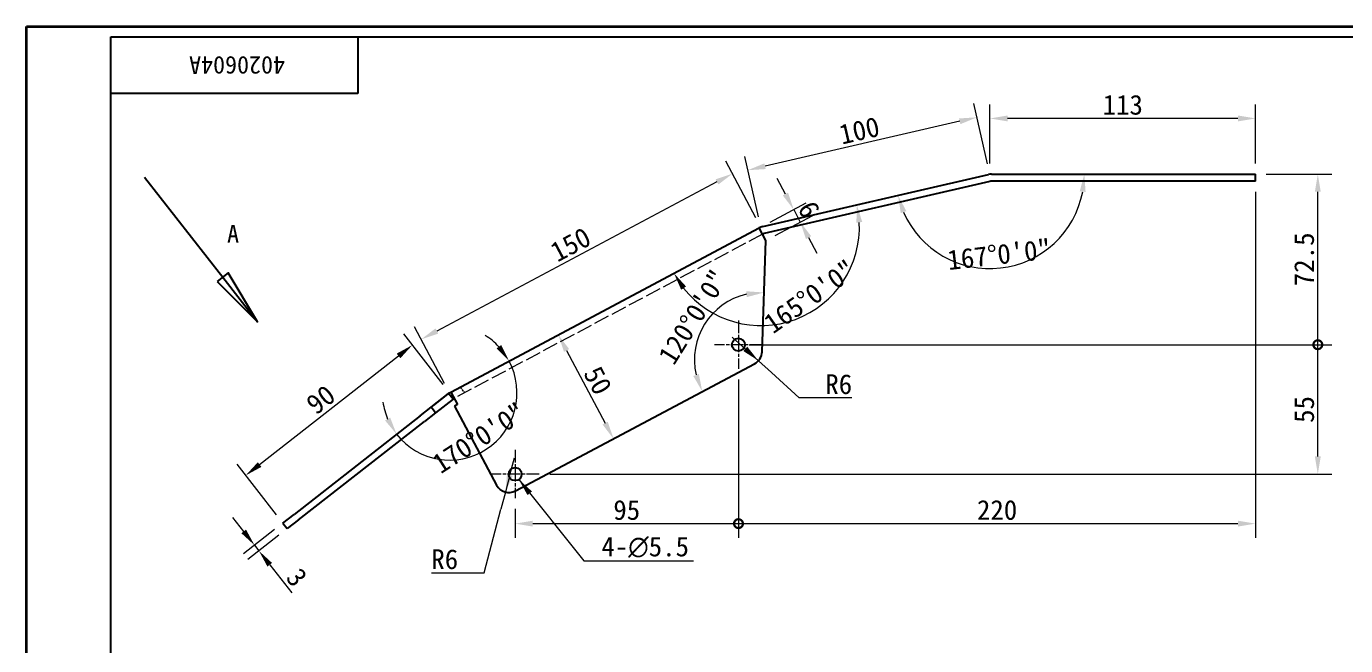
# Model space of a CAD drawing. Header units: millimetres. Extents: x 18 to 875, y 16 to 614.
# Drawn here: x 18 to 579, y 350 to 614 of the extents above; entities that cross this region are included whole.
import ezdxf

# ---------------------------------------------------------------- set-up
doc = ezdxf.new("R2010")
doc.units = ezdxf.units.MM
doc.header["$LTSCALE"] = 3
doc.linetypes.add('CHAIN', pattern=[0.3543, 0.2362, -0.0295, 0.0591, -0.0295])
doc.linetypes.add('DASHED', pattern=[0.2067, 0.1654, -0.0413])
for name, color, linetype, lineweight, true_color in [('中心标记 (ISO)', 1, 'CHAIN', 18, 0xff0000), ('剖切线 (ISO)', 7, 'CHAIN', 25, 0x008000), ('尺寸 (ISO)', 7, 'Continuous', 18, 0x008000), ('符号 (ISO)', 7, 'Continuous', 18, 0x008000), ('隐藏 (ISO)', 5, 'DASHED', 18, 0x0000ff)]:
    doc.layers.add(name, color=color, linetype=linetype, lineweight=lineweight, true_color=true_color)
for name, color, linetype, lineweight in [('可见 (ISO)', 7, 'Continuous', 25), ('图框 (ISO)', 7, 'Continuous', 35), ('草图几何图元 (ISO)', 7, 'Continuous', 18)]:
    doc.layers.add(name, color=color, linetype=linetype, lineweight=lineweight)
doc.styles.add('HZ_33', font='simfang.ttf')
doc.styles.add('文本样式74', font='SimSun.ttf')
doc.styles.add('最新国标', font='simfang.ttf')
doc.dimstyles.new('默认 (GB)', dxfattribs={"dimscale": 3, "dimtxt": 2.8, "dimasz": 2.5, "dimexe": 2, "dimexo": 1.5, "dimgap": 0.5, "dimtad": 1, "dimtoh": 1, "dimdsep": 46, "dimtxsty": '最新国标', "dimcen": 0.09, "dimdle": 10, "dimclrd": 256, "dimclre": 256, "dimclrt": 256, "dimaunit": 1, "dimadec": 3, "dimazin": 2, "dimtfac": 0.535714, "dimtmove": 0, "dimatfit": 3, "dimfxl": 0, "dimtolj": 1, "dimtzin": 0, "dimlwd": -1, "dimlwe": -1, "dimarcsym": 0})
doc.dimstyles.new('默认 (GB)$7', dxfattribs={"dimscale": 3, "dimtxt": 2.8, "dimasz": 2.5, "dimexe": 2, "dimexo": 1.5, "dimgap": 0.5, "dimtad": 1, "dimtoh": 1, "dimdsep": 46, "dimtxsty": '最新国标', "dimcen": 0.09, "dimdle": 10, "dimclrd": 256, "dimclre": 256, "dimclrt": 256, "dimaunit": 1, "dimadec": 3, "dimazin": 2, "dimtfac": 0.535714, "dimtmove": 0, "dimatfit": 3, "dimfxl": 0, "dimtolj": 1, "dimtzin": 0, "dimlwd": -1, "dimlwe": -1, "dimarcsym": 0})

# ---------------------------------------------------------------- blocks, each defined once
blk = doc.blocks.new('图框 最新国标')
at = {"layer": '图框 (ISO)'}
for p, q in [((6, 7), (6, 204.5)), ((6, 204.5), (291.5, 204.5))]:
    blk.add_line(p, q, dxfattribs=at)
at = {"layer": '图框 (ISO)', "color": 7, "linetype": 'Continuous', "lineweight": 25}
for p, q in [((18, 203), (290, 203)), ((18, 7), (18, 203)), ((18, 203), (290, 203)), ((53, 203), (53, 195)), ((53, 195), (18, 195))]:
    blk.add_line(p, q, dxfattribs=at)
at = {"layer": '图框 (ISO)', "style": '文本样式74'}
blk.add_attdef('零件代号_001', (42.68, 200.25), '', height=2.5, rotation=180, dxfattribs=at)
blk = doc.blocks.new('二维转换剖视图0')
at = {"layer": '剖切线 (ISO)', "linetype": 'Continuous'}
for p, q in [((22.76, 183.14), (33.84, 168.96)), ((34.63, 169.57), (33.05, 168.34)), ((33.84, 168.96), (38.77, 162.65)), ((38.77, 162.65), (34.63, 169.57)), ((33.05, 168.34), (38.77, 162.65))]:
    blk.add_line(p, q, dxfattribs=at)
at = {"layer": '剖切线 (ISO)', "linetype": 'Continuous', "flags": 128}
blk.add_lwpolyline([(33.05, 168.34), (38.77, 162.65), (34.63, 169.57), (33.05, 168.34)], dxfattribs=at)
at = {"layer": '剖切线 (ISO)'}
blk.add_solid([(33.05, 168.34), (38.77, 162.65), (34.63, 169.57), (33.05, 168.34)], dxfattribs=at)
at = {"layer": '剖切线 (ISO)', "insert": (34.46, 173.87), "char_height": 2.5, "attachment_point": 7, "style": 'HZ_33'}
blk.add_mtext('A', dxfattribs=at)
blk = doc.blocks.new('*D16')
at = {"layer": 'Defpoints', "color": 0, "transparency": 16777216}
for p in [(427.96, 574.38), (427.96, 550.68), (540.96, 550.72)]:
    blk.add_point(p, dxfattribs=at)
at = {"layer": '尺寸 (ISO)', "color": 116, "true_color": 0x00803f, "transparency": 16777216}
for p, q in [((427.96, 555.18), (427.96, 580.38)), ((540.96, 555.22), (540.96, 580.38)), ((533.46, 574.38), (435.46, 574.38))]:
    blk.add_line(p, q, dxfattribs=at)
for points in [[(435.46, 575.63), (435.46, 573.13), (427.96, 574.38)], [(533.46, 575.63), (533.46, 573.13), (540.96, 574.38)]]:
    blk.add_solid(points, dxfattribs=at)
at = {"layer": '尺寸 (ISO)', "transparency": 16777216, "insert": (484.46, 580.12), "char_height": 8.4, "attachment_point": 5, "style": '最新国标'}
blk.add_mtext('\\A1;113', dxfattribs=at)
blk = doc.blocks.new('*D17')
at = {"layer": 'Defpoints', "color": 0, "transparency": 16777216}
for p in [(324.95, 552.39), (427.96, 550.68), (330.52, 528.23)]:
    blk.add_point(p, dxfattribs=at)
at = {"layer": '尺寸 (ISO)', "color": 116, "true_color": 0x00803f, "transparency": 16777216}
for p, q in [((426.95, 555.07), (421.04, 580.69)), ((415.08, 573.16), (332.26, 554.07)), ((329.51, 532.61), (323.6, 558.24))]:
    blk.add_line(p, q, dxfattribs=at)
for points in [[(414.8, 574.38), (415.36, 571.94), (422.39, 574.85)], [(331.98, 555.29), (332.54, 552.86), (324.95, 552.39)]]:
    blk.add_solid(points, dxfattribs=at)
at = {"layer": '尺寸 (ISO)', "transparency": 16777216, "insert": (372.38, 569.22), "char_height": 8.4, "attachment_point": 5, "rotation": 12.9779, "style": '最新国标'}
blk.add_mtext('\\A1;100', dxfattribs=at)
blk = doc.blocks.new('*D18')
at = {"layer": 'Defpoints', "color": 0, "transparency": 16777216}
for p in [(330.52, 528.23), (186, 480.51), (198.08, 457.81)]:
    blk.add_point(p, dxfattribs=at)
at = {"layer": '尺寸 (ISO)', "color": 116, "true_color": 0x00803f, "transparency": 16777216}
for p, q in [((328.41, 532.2), (315.63, 556.23)), ((311.82, 547.41), (192.63, 484.03)), ((195.96, 461.78), (183.19, 485.81))]:
    blk.add_line(p, q, dxfattribs=at)
for points in [[(311.24, 548.51), (312.41, 546.31), (318.45, 550.93)], [(192.04, 485.13), (193.21, 482.93), (186, 480.51)]]:
    blk.add_solid(points, dxfattribs=at)
at = {"layer": '尺寸 (ISO)', "transparency": 16777216, "insert": (249.53, 520.79), "char_height": 8.4, "attachment_point": 5, "rotation": 28, "style": '最新国标'}
blk.add_mtext('\\A1;150', dxfattribs=at)
blk = doc.blocks.new('*D19')
at = {"layer": 'Defpoints', "color": 0, "transparency": 16777216}
for p in [(182.24, 478.08), (198.08, 457.81), (127.16, 402.4)]:
    blk.add_point(p, dxfattribs=at)
at = {"layer": '尺寸 (ISO)', "color": 116, "true_color": 0x00803f, "transparency": 16777216}
for p, q in [((195.31, 461.35), (178.55, 482.8)), ((117.23, 427.28), (176.33, 473.46)), ((124.38, 405.94), (107.62, 427.39))]:
    blk.add_line(p, q, dxfattribs=at)
for points in [[(175.56, 474.44), (177.1, 472.47), (182.24, 478.08)], [(116.46, 428.27), (118, 426.3), (111.32, 422.67)]]:
    blk.add_solid(points, dxfattribs=at)
at = {"layer": '尺寸 (ISO)', "transparency": 16777216, "insert": (143.24, 454.9), "char_height": 8.4, "attachment_point": 5, "rotation": 38, "style": '最新国标'}
blk.add_mtext('\\A1;90', dxfattribs=at)
blk = doc.blocks.new('*D20')
at = {"layer": 'Defpoints', "color": 0, "transparency": 16777216}
for p in [(427.96, 550.72), (432.46, 550.72), (331.29, 528.4), (413.35, 513.33)]:
    blk.add_point(p, dxfattribs=at)
at = {"layer": '尺寸 (ISO)', "color": 116, "true_color": 0x00803f, "transparency": 16777216}
blk.add_arc((427.96, 550.72), 40.15, 203.7195, 349.2805, dxfattribs=at)
for points in [[(466.16, 543.37), (468.65, 543.14), (468.1, 550.72)], [(390.01, 534.18), (392.39, 534.97), (388.84, 541.69)]]:
    blk.add_solid(points, dxfattribs=at)
at = {"layer": '尺寸 (ISO)', "transparency": 16777216, "insert": (431.85, 516.54), "char_height": 8.4, "attachment_point": 5, "rotation": 6.5, "style": '最新国标'}
blk.add_mtext('\\A1;167°0\'0"', dxfattribs=at)
blk = doc.blocks.new('*D21')
at = {"layer": 'Defpoints', "color": 0, "transparency": 16777216}
for p in [(330.52, 528.23), (334.9, 529.24), (325.41, 486.64), (198.54, 458.05)]:
    blk.add_point(p, dxfattribs=at)
at = {"layer": '尺寸 (ISO)', "color": 116, "true_color": 0x00803f, "transparency": 16777216}
blk.add_arc((330.52, 528.23), 41.9, 218.2698, 2.7302, dxfattribs=at)
for points in [[(371.13, 530.05), (373.61, 530.39), (371.34, 537.65)], [(296.58, 501.59), (298.67, 502.96), (293.52, 508.56)]]:
    blk.add_solid(points, dxfattribs=at)
at = {"layer": '尺寸 (ISO)', "transparency": 16777216, "insert": (351.34, 498.67), "char_height": 8.4, "attachment_point": 5, "rotation": 35.1591, "style": '最新国标'}
blk.add_mtext('\\A1;165°0\'0"', dxfattribs=at)
blk = doc.blocks.new('*D22')
at = {"layer": 'Defpoints', "color": 0, "transparency": 16777216}
for p in [(198.08, 457.81), (202.05, 459.92), (185.47, 447.96), (200.41, 429.25)]:
    blk.add_point(p, dxfattribs=at)
at = {"layer": '尺寸 (ISO)', "color": 116, "true_color": 0x00803f, "transparency": 16777216}
for start, end in [(43.0432, 58.0863), (218, 28), (187.9137, 202.9568)]:
    blk.add_arc((198.08, 457.81), 28.65, start, end, dxfattribs=at)
for points in [[(220.03, 478.09), (218, 476.63), (223.37, 471.26)], [(172.77, 447.27), (170.62, 446), (175.5, 440.17)]]:
    blk.add_solid(points, dxfattribs=at)
at = {"layer": '尺寸 (ISO)', "transparency": 16777216, "insert": (210.55, 438.6), "char_height": 8.4, "attachment_point": 5, "rotation": 33, "style": '最新国标'}
blk.add_mtext('\\A1;170°0\'0"', dxfattribs=at)
blk = doc.blocks.new('_DotSmall')
at = {"color": 0, "linetype": 'ByBlock', "const_width": 0.5}
blk.add_lwpolyline([(-0.0625, 0, 1), (0.0625, 0, 1)], format="xyb", close=True, dxfattribs=at)
blk = doc.blocks.new('*D23')
at = {"layer": 'Defpoints', "color": 0, "transparency": 16777216}
for p in [(320.96, 467.97), (225.96, 412.97), (320.96, 402.17)]:
    blk.add_point(p, dxfattribs=at)
at = {"layer": '尺寸 (ISO)', "color": 116, "true_color": 0x00803f, "transparency": 16777216}
for p, q in [((320.96, 463.47), (320.96, 396.17)), ((225.96, 408.47), (225.96, 396.17)), ((233.46, 402.17), (320.96, 402.17))]:
    blk.add_line(p, q, dxfattribs=at)
blk.add_solid([(233.46, 403.42), (233.46, 400.92), (225.96, 402.17)], dxfattribs=at)
at = {"layer": '尺寸 (ISO)', "color": 116, "true_color": 0x00803f, "transparency": 16777216, "xscale": 7.5, "yscale": 7.5, "zscale": 7.5}
blk.add_blockref('_DotSmall', (320.96, 402.17), dxfattribs=at)
at = {"layer": '尺寸 (ISO)', "transparency": 16777216, "insert": (273.43, 407.92), "char_height": 8.4, "attachment_point": 5, "style": '最新国标'}
blk.add_mtext('\\A1;95', dxfattribs=at)
blk = doc.blocks.new('*D25')
at = {"layer": 'Defpoints', "color": 0, "transparency": 16777216}
for p in [(540.96, 547.72), (320.96, 467.97), (540.96, 402.17)]:
    blk.add_point(p, dxfattribs=at)
at = {"layer": '尺寸 (ISO)', "color": 116, "true_color": 0x00803f, "transparency": 16777216}
for p, q in [((540.96, 543.22), (540.96, 396.17)), ((320.96, 463.47), (320.96, 396.17)), ((320.96, 402.17), (533.46, 402.17))]:
    blk.add_line(p, q, dxfattribs=at)
blk.add_solid([(533.46, 403.42), (533.46, 400.92), (540.96, 402.17)], dxfattribs=at)
at = {"layer": '尺寸 (ISO)', "color": 116, "true_color": 0x00803f, "transparency": 16777216, "xscale": 7.5, "yscale": 7.5, "zscale": 7.5, "rotation": 180}
blk.add_blockref('_DotSmall', (320.96, 402.17), dxfattribs=at)
at = {"layer": '尺寸 (ISO)', "transparency": 16777216, "insert": (430.99, 407.92), "char_height": 8.4, "attachment_point": 5, "style": '最新国标'}
blk.add_mtext('\\A1;220', dxfattribs=at)
blk = doc.blocks.new('*D26')
at = {"layer": 'Defpoints', "color": 0, "transparency": 16777216}
for p in [(320.96, 478.22), (567.44, 478.22), (236.21, 423.22)]:
    blk.add_point(p, dxfattribs=at)
at = {"layer": '尺寸 (ISO)', "color": 116, "true_color": 0x00803f, "transparency": 16777216}
for p, q in [((325.46, 478.22), (573.44, 478.22)), ((567.44, 430.72), (567.44, 478.22)), ((240.71, 423.22), (573.44, 423.22))]:
    blk.add_line(p, q, dxfattribs=at)
blk.add_solid([(566.19, 430.72), (568.69, 430.72), (567.44, 423.22)], dxfattribs=at)
at = {"layer": '尺寸 (ISO)', "color": 116, "true_color": 0x00803f, "transparency": 16777216, "xscale": 7.5, "yscale": 7.5, "zscale": 7.5, "rotation": 90}
blk.add_blockref('_DotSmall', (567.44, 478.22), dxfattribs=at)
at = {"layer": '尺寸 (ISO)', "transparency": 16777216, "insert": (561.69, 450.69), "char_height": 8.4, "attachment_point": 5, "rotation": 90, "style": '最新国标'}
blk.add_mtext('\\A1;55', dxfattribs=at)
blk = doc.blocks.new('*D27')
at = {"layer": 'Defpoints', "color": 0, "transparency": 16777216}
for p in [(540.96, 550.72), (567.44, 550.72), (320.96, 478.22)]:
    blk.add_point(p, dxfattribs=at)
at = {"layer": '尺寸 (ISO)', "color": 116, "true_color": 0x00803f, "transparency": 16777216}
for p, q in [((545.46, 550.72), (573.44, 550.72)), ((567.44, 478.22), (567.44, 543.22)), ((325.46, 478.22), (573.44, 478.22))]:
    blk.add_line(p, q, dxfattribs=at)
blk.add_solid([(566.19, 543.22), (568.69, 543.22), (567.44, 550.72)], dxfattribs=at)
at = {"layer": '尺寸 (ISO)', "color": 116, "true_color": 0x00803f, "transparency": 16777216, "xscale": 7.5, "yscale": 7.5, "zscale": 7.5, "rotation": 270}
blk.add_blockref('_DotSmall', (567.44, 478.22), dxfattribs=at)
at = {"layer": '尺寸 (ISO)', "transparency": 16777216, "insert": (561.67, 514.5), "char_height": 8.4, "attachment_point": 5, "rotation": 90, "style": '最新国标'}
blk.add_mtext('\\A1;72.5', dxfattribs=at)
blk = doc.blocks.new('*D29')
at = {"layer": 'Defpoints', "color": 0, "transparency": 16777216}
for p in [(260.28, 490.88), (267.79, 438.24), (276.97, 443.12)]:
    blk.add_point(p, dxfattribs=at)
at = {"layer": '尺寸 (ISO)', "color": 116, "true_color": 0x00803f, "transparency": 16777216}
blk.add_line((247.83, 475.77), (264.27, 444.87), dxfattribs=at)
for points in [[(248.94, 476.36), (246.73, 475.18), (244.31, 482.39)], [(265.37, 445.45), (263.16, 444.28), (267.79, 438.24)]]:
    blk.add_solid(points, dxfattribs=at)
at = {"layer": '尺寸 (ISO)', "transparency": 16777216, "insert": (261.13, 463.02), "char_height": 8.4, "attachment_point": 5, "rotation": 298, "style": '最新国标'}
blk.add_mtext('\\A1;50', dxfattribs=at)
blk = doc.blocks.new('*D30')
at = {"layer": 'Defpoints', "color": 0, "transparency": 16777216}
for p in [(313.21, 494.35), (330.85, 471.78), (331.01, 476.27), (226.14, 416.1)]:
    blk.add_point(p, dxfattribs=at)
at = {"layer": '尺寸 (ISO)', "color": 116, "true_color": 0x00803f, "transparency": 16777216}
blk.add_arc((330.85, 471.78), 28.65, 103.0432, 192.9568, dxfattribs=at)
for points in [[(324.27, 500.93), (324.51, 498.44), (331.85, 500.41)], [(304.1, 465.79), (301.76, 464.92), (305.56, 458.33)]]:
    blk.add_solid(points, dxfattribs=at)
at = {"layer": '尺寸 (ISO)', "transparency": 16777216, "insert": (301.68, 490), "char_height": 8.4, "attachment_point": 5, "rotation": 58, "style": '最新国标'}
blk.add_mtext('\\A1;120°0\'0"', dxfattribs=at)
blk = doc.blocks.new('*D31')
at = {"layer": 'Defpoints', "color": 0, "transparency": 16777216}
for p in [(330.52, 528.23), (347.27, 530.34), (332.63, 522.55)]:
    blk.add_point(p, dxfattribs=at)
at = {"layer": '尺寸 (ISO)', "color": 116, "true_color": 0x00803f, "transparency": 16777216}
for p, q in [((340.94, 542.26), (337.41, 548.88)), ((334.49, 530.34), (349.75, 538.45)), ((344.46, 535.64), (347.27, 530.34)), ((336.6, 524.66), (352.57, 533.16)), ((350.79, 523.72), (354.32, 517.1))]:
    blk.add_line(p, q, dxfattribs=at)
for points in [[(342.04, 542.85), (339.83, 541.67), (344.46, 535.64)], [(351.9, 524.31), (349.69, 523.13), (347.27, 530.34)]]:
    blk.add_solid(points, dxfattribs=at)
at = {"layer": '尺寸 (ISO)', "transparency": 16777216, "insert": (350.94, 535.69), "char_height": 8.4, "attachment_point": 5, "rotation": 298, "style": '最新国标'}
blk.add_mtext('\\A1;6', dxfattribs=at)
blk = doc.blocks.new('*D32')
at = {"layer": 'Defpoints', "color": 0, "transparency": 16777216}
for p in [(127.16, 402.4), (129, 400.03), (116.93, 390.6)]:
    blk.add_point(p, dxfattribs=at)
at = {"layer": '尺寸 (ISO)', "color": 116, "true_color": 0x00803f, "transparency": 16777216}
for p, q in [((110.47, 398.88), (105.85, 404.79)), ((123.61, 399.63), (110.36, 389.27)), ((125.46, 397.26), (112.2, 386.91)), ((115.08, 392.97), (116.93, 390.6)), ((121.55, 384.69), (130.88, 372.75))]:
    blk.add_line(p, q, dxfattribs=at)
for points in [[(111.45, 399.64), (109.48, 398.11), (115.08, 392.97)], [(122.53, 385.46), (120.56, 383.92), (116.93, 390.6)]]:
    blk.add_solid(points, dxfattribs=at)
at = {"layer": '尺寸 (ISO)', "transparency": 16777216, "insert": (133.05, 379.3), "char_height": 8.4, "attachment_point": 5, "rotation": 308, "style": '最新国标'}
blk.add_mtext('\\A1;3', dxfattribs=at)
blk = doc.blocks.new('*D36')
at = {"layer": 'Defpoints', "color": 0, "transparency": 16777216}
for p in [(223.32, 421.4), (221.8, 415.59)]:
    blk.add_point(p, dxfattribs=at)
at = {"layer": '尺寸 (ISO)', "color": 116, "true_color": 0x00803f, "transparency": 16777216}
for p, q in [((223.7, 422.85), (225.61, 430.1)), ((223.32, 421.4), (221.8, 415.59)), ((221.8, 415.59), (219.89, 408.34)), ((212.78, 381.25), (219.89, 408.34)), ((190.35, 381.25), (212.78, 381.25))]:
    blk.add_line(p, q, dxfattribs=at)
blk.add_solid([(222.49, 423.16), (224.91, 422.53), (221.8, 415.59)], dxfattribs=at)
at = {"layer": '尺寸 (ISO)', "transparency": 16777216, "insert": (195.99, 387), "char_height": 8.4, "attachment_point": 5, "style": '最新国标'}
blk.add_mtext('\\A1;R6', dxfattribs=at)
blk = doc.blocks.new('*D37')
at = {"layer": 'Defpoints', "color": 0, "transparency": 16777216}
for p in [(324.98, 475.45), (329.42, 471.42)]:
    blk.add_point(p, dxfattribs=at)
at = {"layer": '尺寸 (ISO)', "color": 116, "true_color": 0x00803f, "transparency": 16777216}
for p, q in [((323.87, 476.45), (318.31, 481.49)), ((324.98, 475.45), (329.42, 471.42)), ((329.42, 471.42), (334.98, 466.38)), ((346.83, 455.64), (334.98, 466.38)), ((369.26, 455.64), (346.83, 455.64))]:
    blk.add_line(p, q, dxfattribs=at)
blk.add_solid([(324.7, 477.38), (323.03, 475.53), (329.42, 471.42)], dxfattribs=at)
at = {"layer": '尺寸 (ISO)', "transparency": 16777216, "insert": (363.62, 461.39), "char_height": 8.4, "attachment_point": 5, "style": '最新国标'}
blk.add_mtext('\\A1;R6', dxfattribs=at)

msp = doc.modelspace()

# ---------------------------------------------------------------- linework, layer by layer
at = {"layer": '中心标记 (ISO)', "ltscale": 7.593151}
for p, q in [((320.9552, 488.472), (320.9552, 467.972)), ((331.2052, 478.222), (310.7052, 478.222)), ((225.9552, 433.472), (225.9552, 412.972)), ((236.2052, 423.222), (215.7052, 423.222))]:
    msp.add_line(p, q, dxfattribs=at)
at = {"layer": '可见 (ISO)'}
for p, q in [((331.2878, 528.4046), (427.2891, 550.5682)), ((428.6388, 550.722), (534.9552, 550.722)), ((534.9552, 550.722), (540.9552, 550.722)), ((540.9552, 547.722), (540.9552, 550.722)), ((427.9639, 547.6451), (331.9627, 525.4815)), ((534.9552, 547.722), (428.6388, 547.722)), ((540.9552, 547.722), (534.9552, 547.722)), ((198.5395, 458.0526), (329.8085, 527.8495)), ((329.8085, 527.8495), (329.8207, 527.8561)), ((332.6253, 522.5519), (329.8085, 527.8495)), ((330.9731, 475.238), (332.6253, 522.5519)), ((331.2291, 525.2072), (331.2169, 525.2007)), ((226.1376, 416.0983), (327.7935, 470.1497)), ((190.1959, 451.6496), (197.6624, 457.483)), ((199.5094, 455.119), (192.0429, 449.2855)), ((199.5094, 455.119), (197.6624, 457.483)), ((198.5395, 458.0526), (201.3564, 452.7549)), ((185.4679, 447.9556), (190.1959, 451.6496)), ((192.0429, 449.2855), (187.3148, 445.5915)), ((192.0429, 449.2855), (190.1959, 451.6496)), ((201.3564, 452.7549), (200.1832, 452.1311)), ((200.1832, 452.1311), (218.0231, 418.5791)), ((185.4679, 447.9556), (131.8831, 406.0906)), ((133.7301, 403.7266), (187.3148, 445.5915)), ((127.1551, 402.3966), (131.8831, 406.0906)), ((127.1551, 402.3966), (129.0021, 400.0326)), ((133.7301, 403.7266), (129.0021, 400.0326))]:
    msp.add_line(p, q, dxfattribs=at)
for centre in [(320.9552, 478.222), (225.9552, 423.222)]:
    msp.add_circle(centre, 2.75, dxfattribs=at)
for centre, radius, start, end in [((428.6388, 544.722), 6, 90, 103), ((428.6388, 544.722), 3, 90, 103), ((332.6376, 522.5584), 6, 103, 118), ((332.6376, 522.5584), 3, 103, 118), ((324.9767, 475.4474), 6, 298, 358), ((201.3564, 452.7549), 6, 118, 128), ((201.3564, 452.7549), 3, 118, 128), ((223.3208, 421.3959), 6, 208, 298)]:
    msp.add_arc(centre, radius, start, end, dxfattribs=at)
at = {"layer": '草图几何图元 (ISO)'}
for p, q in [((321.1554, 523.2486), (330.5182, 528.2269)), ((338.9827, 530.1811), (330.5182, 528.2269)), ((209.6701, 463.9708), (198.076, 457.8062)), ((191.1907, 452.4268), (198.076, 457.8062))]:
    msp.add_line(p, q, dxfattribs=at)
at = {"layer": '隐藏 (ISO)', "ltscale": 1.871728}
msp.add_line((329.8207, 527.8561), (331.2048, 525.2529), dxfattribs=at)
at = {"layer": '隐藏 (ISO)', "ltscale": 13.319651}
msp.add_line((331.2169, 525.2007), (199.9479, 455.4038), dxfattribs=at)
at = {"layer": '隐藏 (ISO)', "ltscale": 0.033928}
msp.add_line((331.2048, 525.2529), (331.2169, 525.2007), dxfattribs=at)
at = {"layer": '隐藏 (ISO)', "ltscale": 1.93398}
msp.add_line((202.5589, 460.1897), (204.4344, 457.7892), dxfattribs=at)

# ---------------------------------------------------------------- block references
at = {"xscale": 3, "yscale": 3, "zscale": 3}
msp.add_blockref('图框 最新国标', (0, 0), dxfattribs=at).add_auto_attribs({'零件代号_001': '4020604A'})
at = {"layer": '剖切线 (ISO)', "xscale": 3, "yscale": 3, "zscale": 3}
msp.add_blockref('二维转换剖视图0', (0, 0), dxfattribs=at)

# ---------------------------------------------------------------- texts
at = {"layer": '符号 (ISO)', "insert": (262.6386, 387.7036), "char_height": 8.4, "width": 41.260631, "attachment_point": 7, "line_spacing_factor": 0.49, "style": '最新国标'}
msp.add_mtext('4-\\fAIGDT|b0|i0;{\\H8.4000;n}\\fFangSong|b0|i0;{\\H8.4000;5.5}', dxfattribs=at)

# ---------------------------------------------------------------- dimensions: what is measured, and where the dimension line sits
at = {"layer": '尺寸 (ISO)', "color": 116, "true_color": 0x00803f}
dim = msp.add_linear_dim(base=(427.9596, 574.3762), p1=(540.9552, 550.722), p2=(427.9596, 550.6834), dimstyle='默认 (GB)', override={"dimgap": 0.5, "dimtoh": 0, "dimdec": 2, "dimtol": 0, "dimlim": 0, "dimtp": 0, "dimtm": 0, "dimtdec": 2, "dimtofl": 0, "dimatfit": 1}, dxfattribs=at)
dim.commit()
dim.dimension.update_dxf_attribs({"geometry": '*D16', "text_midpoint": (484.4574, 574.3762), "dimtype": 160})
for base, p1, p2, angle, override, picture, middle in [((324.9496, 552.3896), (427.9596, 550.6834), (330.5182, 528.2269), 12.977901, {"dimgap": 0.5, "dimtoh": 0, "dimdec": 2, "dimtol": 0, "dimlim": 0, "dimtp": 0, "dimtm": 0, "dimtdec": 2, "dimtofl": 0, "dimatfit": 1}, '*D17', (373.6703, 563.6179)), ((186.0045, 480.5094), (330.5182, 528.2269), (198.076, 457.8062), 28, {"dimgap": 0.5, "dimtoh": 0, "dimdec": 2, "dimtol": 0, "dimlim": 0, "dimtp": 0, "dimtm": 0, "dimtdec": 2, "dimtofl": 0, "dimatfit": 1}, '*D18', (252.2256, 515.7198)), ((567.4408, 550.722), (320.9552, 478.222), (540.9552, 550.722), 90, {"dimgap": 0.5, "dimtoh": 0, "dimdec": 2, "dimblk1": 'DotSmall', "dimsah": 1, "dimdle": 0, "dimtol": 0, "dimlim": 0, "dimtp": 0, "dimtm": 0, "dimtdec": 2, "dimtofl": 0, "dimatfit": 1}, '*D27', (567.4408, 514.502)), ((540.9552, 402.1712), (320.9552, 467.972), (540.9552, 547.722), 180, {"dimgap": 0.5, "dimtoh": 0, "dimdec": 2, "dimblk1": 'DotSmall', "dimsah": 1, "dimdle": 0, "dimtol": 0, "dimlim": 0, "dimtp": 0, "dimtm": 0, "dimtdec": 2, "dimtofl": 0, "dimatfit": 1}, '*D25', (430.9852, 402.1712)), ((347.2732, 530.3403), (330.5182, 528.2269), (332.6253, 522.5519), 298, {"dimgap": 0.5, "dimtoh": 0, "dimdec": 2, "dimtol": 0, "dimlim": 0, "dimtp": 0, "dimtm": 0, "dimtdec": 2, "dimtofl": 1, "dimatfit": 1}, '*D31', (345.8648, 532.9891)), ((267.7872, 438.2437), (260.284, 490.8827), (276.9656, 443.124), 298, {"dimgap": 0.5, "dimtoh": 0, "dimdec": 2, "dimse1": 1, "dimse2": 1, "dimtol": 0, "dimlim": 0, "dimtp": 0, "dimtm": 0, "dimtdec": 2, "dimtofl": 0, "dimatfit": 1}, '*D29', (256.0504, 460.3174)), ((182.2398, 478.0756), (127.1551, 402.3966), (198.076, 457.8062), 218, {"dimgap": 0.5, "dimtoh": 0, "dimdec": 2, "dimtol": 0, "dimlim": 0, "dimtp": 0, "dimtm": 0, "dimtdec": 2, "dimtofl": 0, "dimatfit": 1}, '*D19', (146.7793, 450.3709)), ((567.4408, 478.222), (236.2052, 423.222), (320.9552, 478.222), 90, {"dimgap": 0.5, "dimtoh": 0, "dimdec": 2, "dimblk2": 'DotSmall', "dimsah": 1, "dimdle": 0, "dimtol": 0, "dimlim": 0, "dimtp": 0, "dimtm": 0, "dimtdec": 2, "dimtofl": 0, "dimatfit": 1}, '*D26', (567.4408, 450.692)), ((320.9552, 402.1712), (225.9552, 412.972), (320.9552, 467.972), 180, {"dimgap": 0.5, "dimtoh": 0, "dimdec": 2, "dimblk2": 'DotSmall', "dimsah": 1, "dimdle": 0, "dimtol": 0, "dimlim": 0, "dimtp": 0, "dimtm": 0, "dimtdec": 2, "dimtofl": 0, "dimatfit": 1}, '*D23', (273.4252, 402.1712)), ((116.9301, 390.601), (127.1551, 402.3966), (129.0021, 400.0326), 128, {"dimgap": 0.5, "dimtoh": 0, "dimdec": 2, "dimtol": 0, "dimlim": 0, "dimtp": 0, "dimtm": 0, "dimtdec": 2, "dimtofl": 1, "dimatfit": 1}, '*D32', (128.5218, 375.7643))]:
    dim = msp.add_linear_dim(base=base, p1=p1, p2=p2, angle=angle, dimstyle='默认 (GB)', override=override, dxfattribs=at)
    dim.commit()
    dim.dimension.update_dxf_attribs({"geometry": picture, "text_midpoint": middle, "dimtype": 160})
for base, center, p1, p2, picture, middle in [((413.3503, 513.3266), (427.9552, 550.722), (331.2878, 528.4046), (432.4552, 550.722), '*D20', (432.4999, 510.8338)), ((325.412, 486.6402), (330.5182, 528.2269), (198.5395, 458.0526), (334.9028, 529.2392), '*D21', (354.6457, 493.9722)), ((313.21477, 494.35083), (330.85217, 471.77599), (331.00922, 476.27324), (226.1376, 416.09826), '*D30', (306.55738, 486.95705)), ((200.40679, 429.25325), (198.07604, 457.80617), (185.46786, 447.95558), (202.0493, 459.91879), '*D22', (213.67879, 433.78002))]:
    dim = msp.add_angular_dim_3p(base=base, center=center, p1=p1, p2=p2, dimstyle='默认 (GB)', override={"dimgap": 0.5, "dimtoh": 0, "dimse1": 1, "dimse2": 1, "dimtol": 0, "dimlim": 0, "dimtp": 0, "dimtm": 0, "dimtdec": 2}, dxfattribs=at)
    dim.commit()
    dim.dimension.update_dxf_attribs({"geometry": picture, "text_midpoint": middle, "dimtype": 165})
for center, mpoint, picture, middle in [((324.9767, 475.4474), (329.4227, 471.4183), '*D37', (363.621, 455.6407)), ((223.3208, 421.3959), (221.7967, 415.5927), '*D36', (195.9903, 381.2535))]:
    dim = msp.add_radius_dim(center=center, mpoint=mpoint, dimstyle='默认 (GB)', override={"dimgap": 0.5, "dimtih": 1, "dimdec": 2, "dimlfac": 1, "dimcen": 0, "dimtol": 0, "dimlim": 0, "dimtp": 0, "dimtm": 0, "dimtdec": 2}, dxfattribs=at)
    dim.commit()
    dim.dimension.update_dxf_attribs({"geometry": picture, "text_midpoint": middle, "dimtype": 164})

# ---------------------------------------------------------------- leaders
at = {"layer": '符号 (ISO)', "annotation_type": 0, "has_hookline": 1, "hookline_direction": 0, "text_width": 39.1949}
msp.add_leader([(227.4873, 420.9384), (255.1386, 386.3036), (262.6386, 386.3036)], dimstyle='默认 (GB)$7', override={"dimgap": 0, "dimtad": 1}, dxfattribs=at)

doc.saveas('drawing.dxf')
